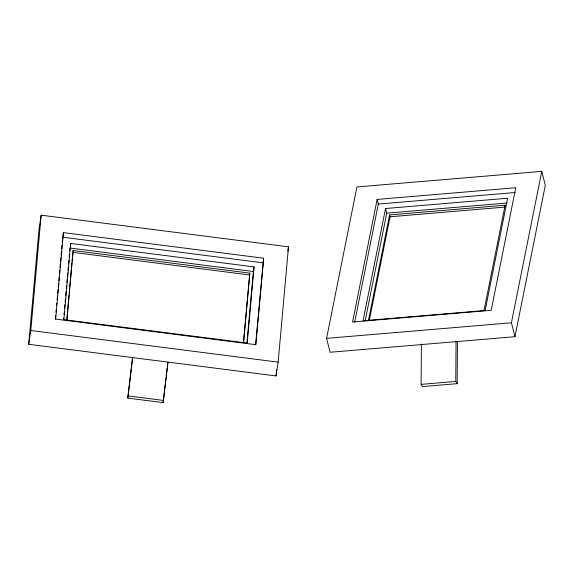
<?xml version="1.0" encoding="UTF-8"?>
<svg xmlns="http://www.w3.org/2000/svg" width="574" height="574" viewBox="0 0 574 574"><rect width="100%" height="100%" fill="white"/><g stroke="black" fill="none" stroke-linecap="round" stroke-linejoin="round"><path stroke-width="0.86" d="M457.442 341.53L457.155 383.654L422.493 386.575L421.115 384.365L421.388 344.034M457.155 383.654L455.77 381.445L456.043 341.114M28.7 344.292L39.061 228.976L41.17 215.178L288.5 246.82L278.139 362.137L276.029 375.934L28.7 344.292L30.809 330.502L41.17 215.178M55.355 319.237L55.678 315.671M55.994 312.105L56.238 309.429M56.561 305.863L56.797 303.187M57.12 299.621L57.436 296.055M57.68 293.379L58.003 289.813M58.239 287.136L58.562 283.57M58.799 280.901L59.122 277.328M59.445 273.762L59.761 270.196M60.005 267.52L60.327 263.954M60.564 261.285L60.887 257.719M61.124 255.043L61.447 251.477M61.683 248.8L62.006 245.234M62.25 242.558L62.645 238.102M63.427 232.606L55.656 319.101L255.875 344.709L263.653 258.221L63.427 232.606L62.846 236.438M63.542 319.79L63.7 318.018M64.023 314.473L64.259 311.818M64.582 308.274L64.898 304.729M65.135 302.075L65.458 298.53M65.694 295.875L66.089 291.441M66.333 288.787L66.649 285.242M66.885 282.587L67.208 279.043M67.445 276.388L67.761 272.844M68.005 270.189L68.32 266.645M68.557 263.99L68.88 260.445M69.196 256.901L69.432 254.246M69.755 250.702L69.992 248.047L253.356 271.502L246.906 343.245M70.695 243.448L63.85 319.618L247.207 343.073L254.052 266.903L70.695 243.448L70.344 245.744M66.878 319.094L69.038 295.072M69.196 293.292L69.597 288.844M69.755 287.065L71.915 263.036M72.073 261.256L73.156 250.522L249.819 273.124L243.584 342.527M66.835 320.816L73.156 250.522M243.462 342.585L249.819 273.124M255.573 344.852L263.653 258.221M276.029 375.934L276.589 369.728M168.01 362.33L163.124 402.625L127.787 398.105L132.537 357.337M127.787 398.105L132.781 356.928M163.124 402.625L166.015 377.807M166.216 376.035L167.149 368.056M167.357 366.284L167.766 362.739M253.356 271.502L254.052 266.903M287.839 251.132L288.5 246.82M326.577 338.359L356.92 186.952L541.77 171.375L545.3 185.28L514.957 336.694L330.107 352.264L326.577 338.359L511.42 322.789L541.77 171.375M377.14 199.422L352.572 321.992L491.208 310.319L515.775 187.741L377.14 199.422L378.316 204.057L354.624 322.251M385.549 208.52L363.055 320.773L485.152 310.484L507.646 198.238L385.549 208.52L386.725 213.155L365.107 321.024M368.451 320.443L389.603 214.927L505.127 205.198L505.443 206.432M369.276 320.536L390.069 216.778L389.603 214.927M483.982 310.706L505.127 205.198M378.316 204.057L515.172 192.527M386.725 213.155L507.043 203.017M390.069 216.778L504.711 207.121M421.115 384.365L455.77 381.445M62.731 237.206L262.949 262.82M72.876 252.359L249.539 274.96M30.809 330.502L278.139 362.137M128.232 395.924L163.568 400.444M511.42 322.789L514.957 336.694"/></g></svg>
